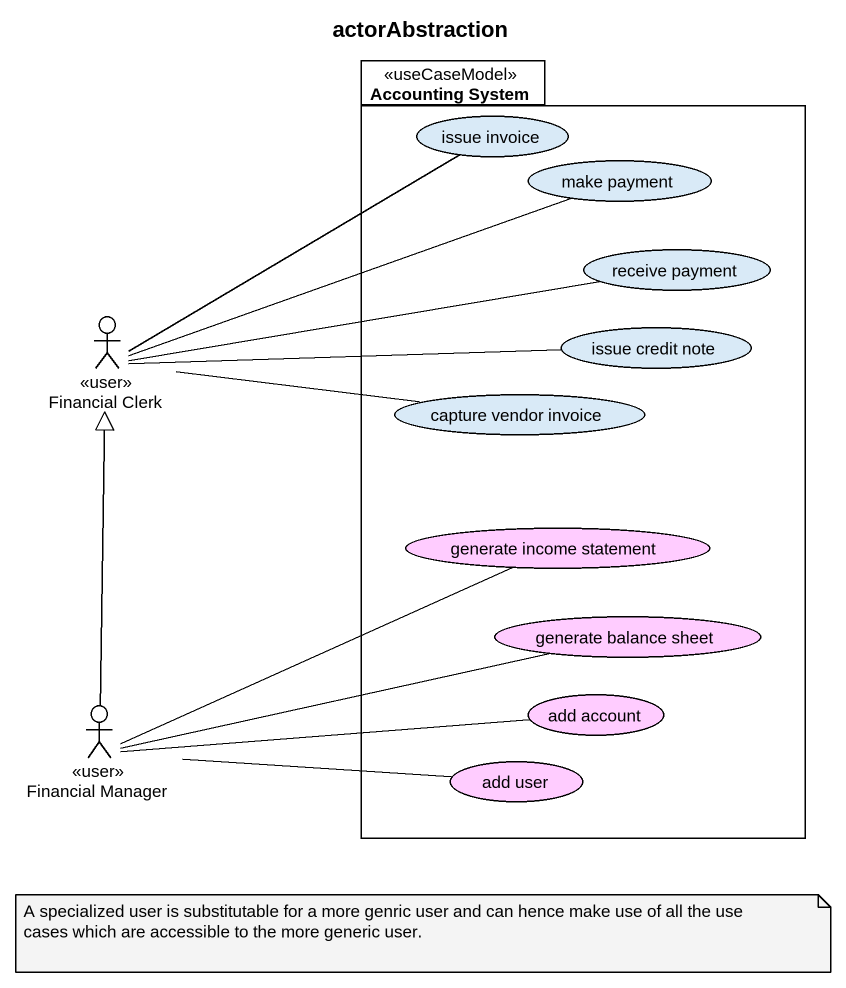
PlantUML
@startuml
title actorAbstraction
package "Accounting System" as Accounting_System <<useCaseModel>> {
  usecase "issue invoice" as issue_invoice
  usecase "make payment" as make_payment
  usecase "receive payment" as receive_payment
  usecase "capture vendor invoice" as capture_vendor_invoice
  usecase "issue credit note" as issue_credit_note
  usecase "generate income statement" as generate_income_statement #FFCCFF
  usecase "generate balance sheet" as generate_balance_sheet #FFCCFF
  usecase "add account" as add_account #FFCCFF
  usecase "add user" as add_user #FFCCFF
}
actor "Financial Clerk" as Financial_Clerk <<user>>
actor "Financial Manager" as Financial_Manager <<user>>
Financial_Clerk -right- issue_invoice
Financial_Clerk -right- make_payment
Financial_Clerk -right- receive_payment
Financial_Clerk -right- capture_vendor_invoice
Financial_Clerk -right- issue_credit_note
Financial_Manager -up-|> Financial_Clerk
Financial_Manager -right- generate_income_statement
Financial_Manager -right- generate_balance_sheet
Financial_Manager -right- add_account
Financial_Manager -right- add_user
note as N1
  A specialized user is substitutable for a more genric user and can hence make use of all the use cases which are accessible to the more generic user.
end note
@enduml
